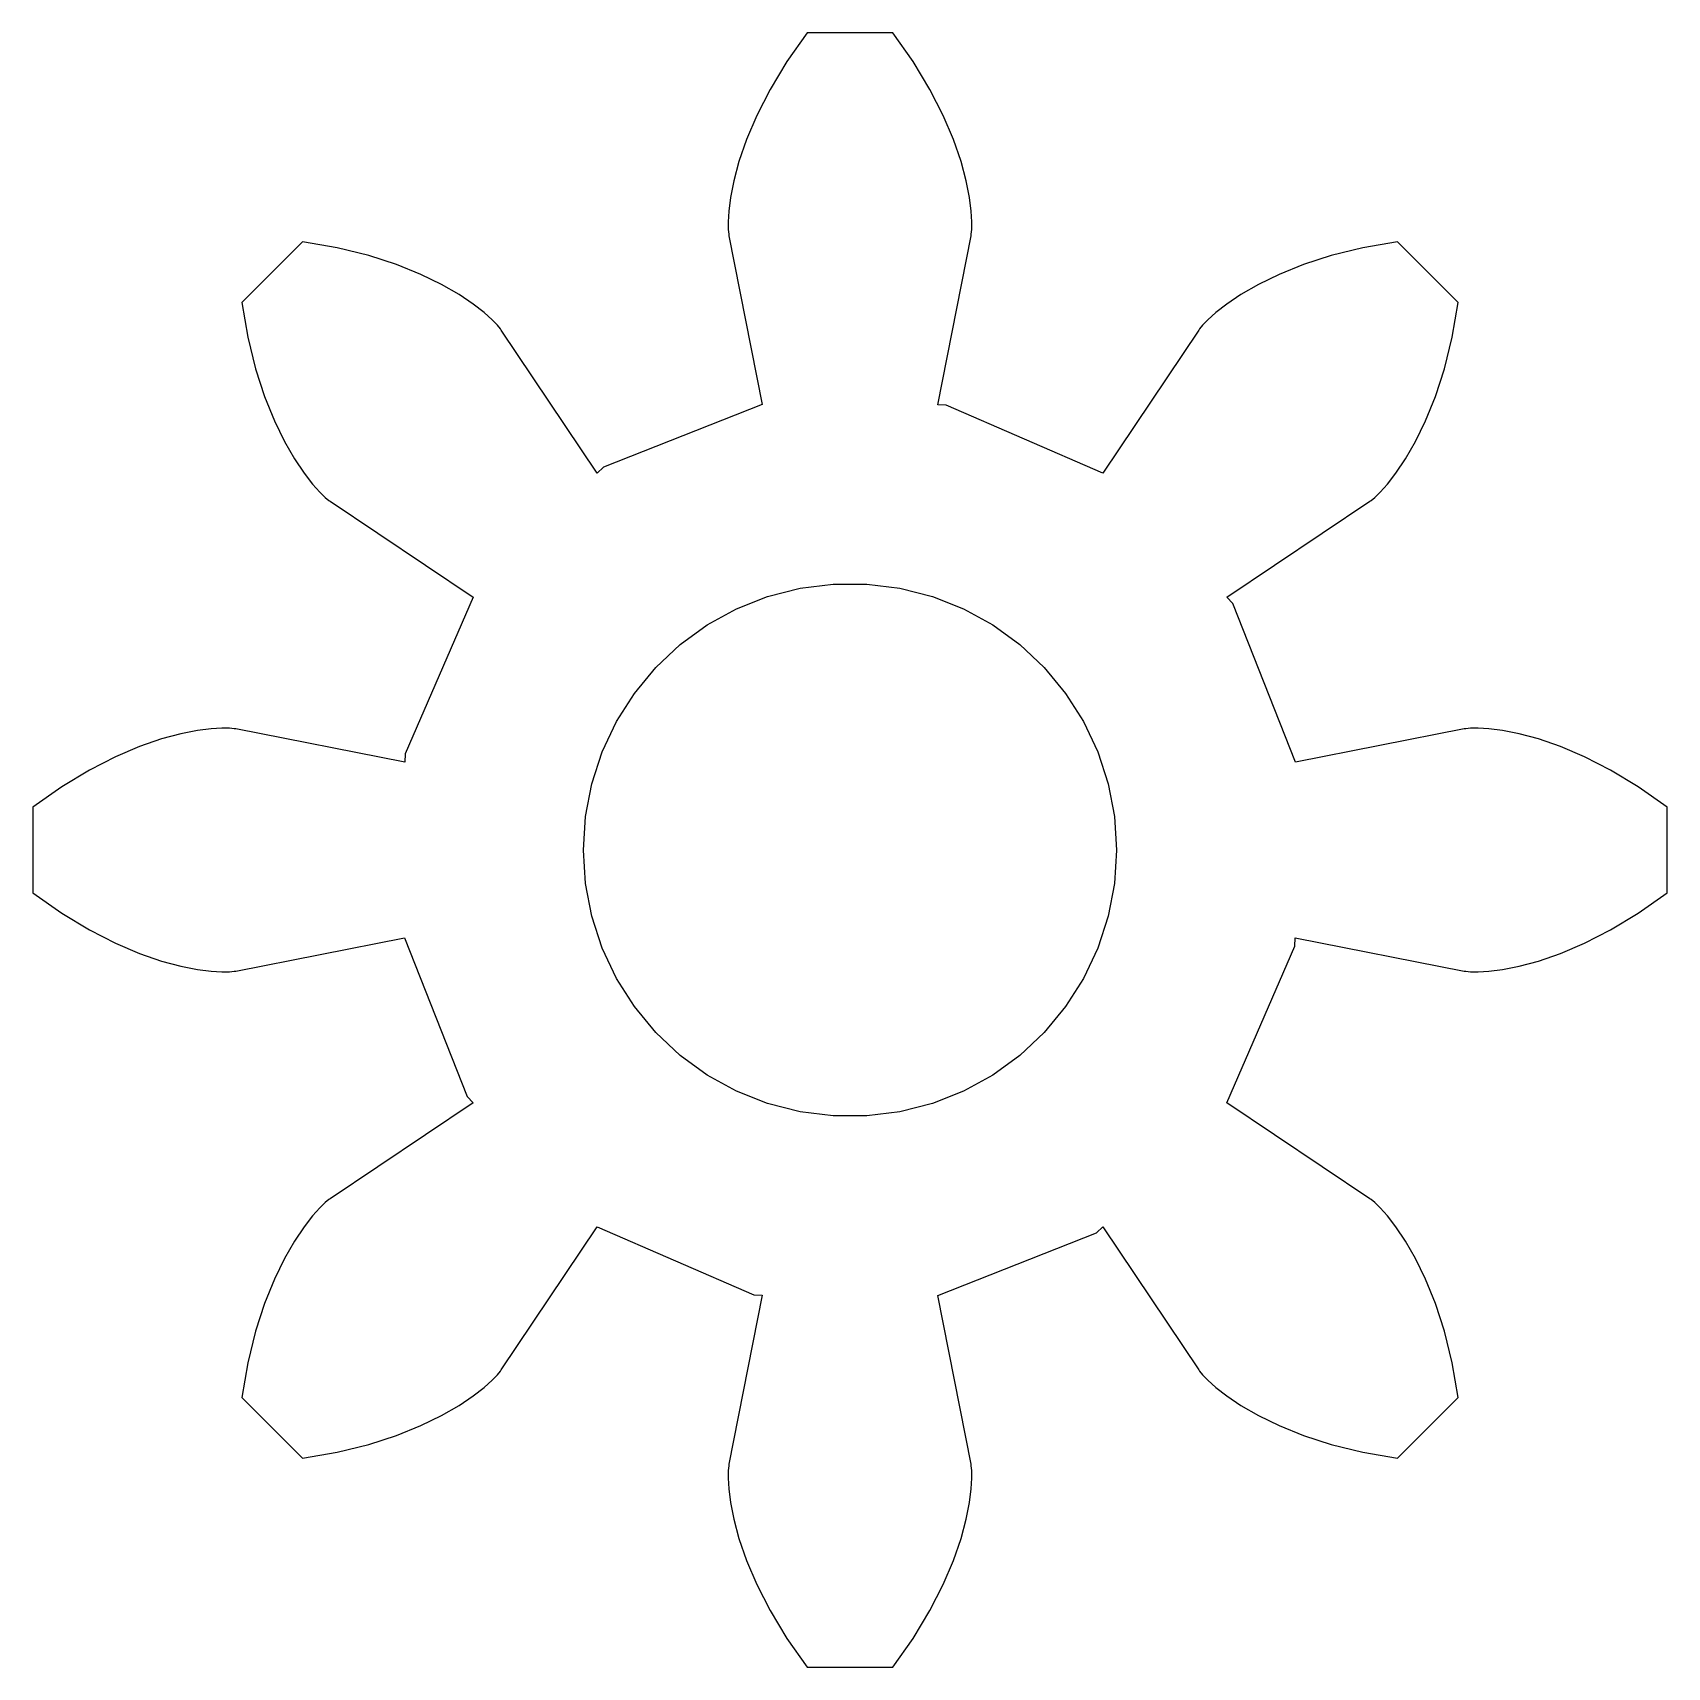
# Model space of a CAD drawing. Header units: metres. Extents: x -9 to 9, y 211 to 339.
# Drawn here: x -9.2 to 9.2, y 320.8 to 339.2 of the extents above.
import ezdxf

# ---------------------------------------------------------------- set-up
doc = ezdxf.new("R2010")
doc.units = ezdxf.units.M

msp = doc.modelspace()

# ---------------------------------------------------------------- linework, layer by layer
for p, q in [((-0.4823, 339.201), (-0.711868, 338.875)), ((0.4823, 339.201), (-0.4823, 339.201)), ((0.711868, 338.875), (0.4823, 339.201)), ((-0.711868, 338.875), (-0.900085, 338.563)), ((0.900085, 338.563), (0.711868, 338.875)), ((-0.900085, 338.563), (-1.05017, 338.269)), ((1.05017, 338.269), (0.900085, 338.563)), ((-1.05017, 338.269), (-1.16574, 337.998)), ((1.16574, 337.998), (1.05017, 338.269)), ((-1.16574, 337.998), (-1.2507, 337.752)), ((1.2507, 337.752), (1.16574, 337.998)), ((-1.2507, 337.752), (-1.30922, 337.534)), ((1.30922, 337.534), (1.2507, 337.752)), ((-1.30922, 337.534), (-1.34572, 337.347)), ((1.34572, 337.347), (1.30922, 337.534)), ((-1.34572, 337.347), (-1.36481, 337.192)), ((1.36481, 337.192), (1.34572, 337.347)), ((-1.36481, 337.192), (-1.3712, 337.07)), ((1.3712, 337.07), (1.36481, 337.192)), ((-1.3712, 337.07), (-1.36974, 336.984)), ((-1.36974, 336.984), (-1.3653, 336.932)), ((1.3653, 336.932), (1.36974, 336.984)), ((1.36974, 336.984), (1.3712, 337.07)), ((-6.16516, 336.847), (-6.84723, 336.165)), ((-5.77202, 336.779), (-6.16516, 336.847)), ((-5.41832, 336.691), (-5.77202, 336.779)), ((-1.3653, 336.932), (-1.36275, 336.915)), ((-1.36275, 336.915), (-0.988159, 335.014)), ((0.987518, 335.011), (1.36275, 336.915)), ((1.36275, 336.915), (1.3653, 336.932)), ((5.77202, 336.779), (5.41832, 336.691)), ((6.16516, 336.847), (5.77202, 336.779)), ((6.84723, 336.165), (6.16516, 336.847)), ((-5.10466, 336.59), (-5.41832, 336.691)), ((-4.83104, 336.48), (-5.10466, 336.59)), ((5.10466, 336.59), (4.83104, 336.48)), ((5.41832, 336.691), (5.10466, 336.59)), ((-4.59702, 336.366), (-4.83104, 336.48)), ((4.83104, 336.48), (4.59702, 336.366)), ((-4.40161, 336.253), (-4.59702, 336.366)), ((-4.24333, 336.146), (-4.40161, 336.253)), ((4.40161, 336.253), (4.24333, 336.146)), ((4.59702, 336.366), (4.40161, 336.253)), ((-6.84723, 336.165), (-6.77875, 335.772)), ((-4.12024, 336.05), (-4.24333, 336.146)), ((-4.02997, 335.969), (-4.12024, 336.05)), ((4.12024, 336.05), (4.02997, 335.969)), ((4.24333, 336.146), (4.12024, 336.05)), ((6.77875, 335.772), (6.84723, 336.165)), ((-3.96967, 335.907), (-4.02997, 335.969)), ((-3.93613, 335.867), (-3.96967, 335.907)), ((-3.9258, 335.853), (-3.93613, 335.867)), ((-2.84485, 334.241), (-3.9258, 335.853)), ((3.9258, 335.853), (2.84668, 334.244)), ((3.93613, 335.867), (3.9258, 335.853)), ((3.96967, 335.907), (3.93613, 335.867)), ((4.02997, 335.969), (3.96967, 335.907)), ((-6.77875, 335.772), (-6.69124, 335.418)), ((6.69124, 335.418), (6.77875, 335.772)), ((-6.69124, 335.418), (-6.58983, 335.105)), ((6.58983, 335.105), (6.69124, 335.418)), ((-6.58983, 335.105), (-6.47964, 334.831)), ((-0.988159, 335.014), (-2.77588, 334.308)), ((1.08347, 335.009), (0.987518, 335.011)), ((2.84668, 334.244), (1.08347, 335.009)), ((6.47964, 334.831), (6.58983, 335.105)), ((-6.47964, 334.831), (-6.36578, 334.597)), ((6.36578, 334.597), (6.47964, 334.831)), ((-6.36578, 334.597), (-6.25313, 334.402)), ((6.25313, 334.402), (6.36578, 334.597)), ((-6.25313, 334.402), (-6.14647, 334.243)), ((6.14647, 334.243), (6.25313, 334.402)), ((-6.14647, 334.243), (-6.05037, 334.12)), ((-2.77588, 334.308), (-2.84485, 334.241)), ((6.05037, 334.12), (6.14647, 334.243)), ((-6.05037, 334.12), (-5.96915, 334.03)), ((-5.96915, 334.03), (-5.90677, 333.97)), ((5.90677, 333.97), (5.96915, 334.03)), ((5.96915, 334.03), (6.05037, 334.12)), ((-5.90677, 333.97), (-5.86696, 333.936)), ((-5.86696, 333.936), (-5.85301, 333.926)), ((-5.85301, 333.926), (-4.24414, 332.847)), ((4.24142, 332.845), (5.85301, 333.926)), ((5.85301, 333.926), (5.86696, 333.936)), ((5.86696, 333.936), (5.90677, 333.97)), ((-0.927048, 332.853), (-0.562134, 332.947)), ((-0.562134, 332.947), (-0.18837, 332.994)), ((-0.18837, 332.994), (0.18837, 332.994)), ((0.18837, 332.994), (0.562134, 332.947)), ((0.562134, 332.947), (0.927048, 332.853)), ((-4.24414, 332.847), (-5.00916, 331.083)), ((-1.60747, 332.533), (-1.27733, 332.714)), ((-1.27733, 332.714), (-0.927048, 332.853)), ((0.927048, 332.853), (1.27733, 332.714)), ((1.27733, 332.714), (1.60747, 332.533)), ((4.30814, 332.776), (4.24142, 332.845)), ((5.01396, 330.988), (4.30814, 332.776)), ((-1.91226, 332.312), (-1.60747, 332.533)), ((1.60747, 332.533), (1.91226, 332.312)), ((-2.1869, 332.054), (-1.91226, 332.312)), ((1.91226, 332.312), (2.1869, 332.054)), ((-2.42705, 331.763), (-2.1869, 332.054)), ((2.1869, 332.054), (2.42705, 331.763)), ((-2.62891, 331.445), (-2.42705, 331.763)), ((2.42705, 331.763), (2.62891, 331.445)), ((-2.78932, 331.104), (-2.62891, 331.445)), ((2.62891, 331.445), (2.78932, 331.104)), ((-7.75188, 331.251), (-7.99788, 331.166)), ((-7.53404, 331.309), (-7.75188, 331.251)), ((-7.34671, 331.346), (-7.53404, 331.309)), ((-7.19173, 331.365), (-7.34671, 331.346)), ((-7.07045, 331.371), (-7.19173, 331.365)), ((-6.9837, 331.37), (-7.07045, 331.371)), ((-6.93184, 331.365), (-6.9837, 331.37)), ((-6.91467, 331.363), (-6.93184, 331.365)), ((-5.01076, 330.988), (-6.91467, 331.363)), ((6.91467, 331.363), (5.01396, 330.988)), ((6.93184, 331.365), (6.91467, 331.363)), ((6.9837, 331.37), (6.93184, 331.365)), ((7.07045, 331.371), (6.9837, 331.37)), ((7.19173, 331.365), (7.07045, 331.371)), ((7.34671, 331.346), (7.19173, 331.365)), ((7.53404, 331.309), (7.34671, 331.346)), ((7.75188, 331.251), (7.53404, 331.309)), ((7.99788, 331.166), (7.75188, 331.251)), ((-7.99788, 331.166), (-8.26926, 331.05)), ((-5.00916, 331.083), (-5.01076, 330.988)), ((-2.90575, 330.746), (-2.78932, 331.104)), ((2.78932, 331.104), (2.90575, 330.746)), ((8.26926, 331.05), (7.99788, 331.166)), ((-8.56276, 330.9), (-8.87474, 330.712)), ((-8.26926, 331.05), (-8.56276, 330.9)), ((8.56276, 330.9), (8.26926, 331.05)), ((8.87474, 330.712), (8.56276, 330.9)), ((-8.87474, 330.712), (-9.20116, 330.482)), ((-2.97633, 330.376), (-2.90575, 330.746)), ((2.90575, 330.746), (2.97633, 330.376)), ((9.20116, 330.482), (8.87474, 330.712)), ((-9.20116, 330.482), (-9.20116, 329.518)), ((-3, 330), (-2.97633, 330.376)), ((2.97633, 330.376), (3, 330)), ((9.20116, 329.518), (9.20116, 330.482)), ((-2.97633, 329.624), (-3, 330)), ((3, 330), (2.97633, 329.624)), ((-2.90575, 329.254), (-2.97633, 329.624)), ((2.97633, 329.624), (2.90575, 329.254)), ((-9.20116, 329.518), (-8.87474, 329.288)), ((8.87474, 329.288), (9.20116, 329.518)), ((-8.87474, 329.288), (-8.56276, 329.1)), ((-2.78932, 328.896), (-2.90575, 329.254)), ((2.90575, 329.254), (2.78932, 328.896)), ((8.56276, 329.1), (8.87474, 329.288)), ((-8.56276, 329.1), (-8.26926, 328.95)), ((8.26926, 328.95), (8.56276, 329.1)), ((-8.26926, 328.95), (-7.99788, 328.834)), ((-6.91467, 328.637), (-5.01396, 329.012)), ((-5.01396, 329.012), (-4.30814, 327.224)), ((-2.62891, 328.555), (-2.78932, 328.896)), ((2.78932, 328.896), (2.62891, 328.555)), ((4.24414, 327.153), (5.00916, 328.917)), ((5.00916, 328.917), (5.01076, 329.012)), ((5.01076, 329.012), (6.91467, 328.637)), ((7.99788, 328.834), (8.26926, 328.95)), ((-7.99788, 328.834), (-7.75188, 328.749)), ((-7.75188, 328.749), (-7.53404, 328.691)), ((-7.53404, 328.691), (-7.34671, 328.654)), ((7.34671, 328.654), (7.53404, 328.691)), ((7.53404, 328.691), (7.75188, 328.749)), ((7.75188, 328.749), (7.99788, 328.834)), ((-7.34671, 328.654), (-7.19173, 328.635)), ((-7.19173, 328.635), (-7.07045, 328.629)), ((-7.07045, 328.629), (-6.9837, 328.63)), ((-6.9837, 328.63), (-6.93184, 328.635)), ((-6.93184, 328.635), (-6.91467, 328.637)), ((-2.42705, 328.237), (-2.62891, 328.555)), ((2.62891, 328.555), (2.42705, 328.237)), ((6.91467, 328.637), (6.93184, 328.635)), ((6.93184, 328.635), (6.9837, 328.63)), ((6.9837, 328.63), (7.07045, 328.629)), ((7.07045, 328.629), (7.19173, 328.635)), ((7.19173, 328.635), (7.34671, 328.654)), ((-2.1869, 327.946), (-2.42705, 328.237)), ((2.42705, 328.237), (2.1869, 327.946)), ((-1.91226, 327.688), (-2.1869, 327.946)), ((2.1869, 327.946), (1.91226, 327.688)), ((-1.60747, 327.467), (-1.91226, 327.688)), ((1.91226, 327.688), (1.60747, 327.467)), ((-1.27733, 327.286), (-1.60747, 327.467)), ((1.60747, 327.467), (1.27733, 327.286)), ((-4.30814, 327.224), (-4.24142, 327.155)), ((-0.927048, 327.147), (-1.27733, 327.286)), ((1.27733, 327.286), (0.927048, 327.147)), ((-4.24142, 327.155), (-5.85301, 326.074)), ((-0.562134, 327.053), (-0.927048, 327.147)), ((-0.18837, 327.006), (-0.562134, 327.053)), ((0.562134, 327.053), (0.18837, 327.006)), ((0.927048, 327.147), (0.562134, 327.053)), ((5.85301, 326.074), (4.24414, 327.153)), ((0.18837, 327.006), (-0.18837, 327.006)), ((-5.96915, 325.97), (-6.05037, 325.88)), ((-5.90677, 326.03), (-5.96915, 325.97)), ((-5.86696, 326.064), (-5.90677, 326.03)), ((-5.85301, 326.074), (-5.86696, 326.064)), ((5.86696, 326.064), (5.85301, 326.074)), ((5.90677, 326.03), (5.86696, 326.064)), ((5.96915, 325.97), (5.90677, 326.03)), ((6.05037, 325.88), (5.96915, 325.97)), ((-6.14647, 325.757), (-6.25313, 325.598)), ((-6.05037, 325.88), (-6.14647, 325.757)), ((-3.9258, 324.147), (-2.84668, 325.756)), ((-2.84668, 325.756), (-1.08347, 324.991)), ((2.77588, 325.692), (2.84485, 325.759)), ((2.84485, 325.759), (3.9258, 324.147)), ((6.14647, 325.757), (6.05037, 325.88)), ((6.25313, 325.598), (6.14647, 325.757)), ((-6.25313, 325.598), (-6.36578, 325.403)), ((0.988159, 324.986), (2.77588, 325.692)), ((6.36578, 325.403), (6.25313, 325.598)), ((-6.36578, 325.403), (-6.47964, 325.169)), ((6.47964, 325.169), (6.36578, 325.403)), ((-6.47964, 325.169), (-6.58983, 324.895)), ((6.58983, 324.895), (6.47964, 325.169)), ((-0.987518, 324.989), (-1.36275, 323.085)), ((-1.08347, 324.991), (-0.987518, 324.989)), ((1.36275, 323.085), (0.988159, 324.986)), ((-6.58983, 324.895), (-6.69124, 324.582)), ((6.69124, 324.582), (6.58983, 324.895)), ((-6.69124, 324.582), (-6.77875, 324.228)), ((6.77875, 324.228), (6.69124, 324.582)), ((-6.77875, 324.228), (-6.84723, 323.835)), ((-4.02997, 324.031), (-3.96967, 324.093)), ((-3.96967, 324.093), (-3.93613, 324.133)), ((-3.93613, 324.133), (-3.9258, 324.147)), ((3.9258, 324.147), (3.93613, 324.133)), ((3.93613, 324.133), (3.96967, 324.093)), ((3.96967, 324.093), (4.02997, 324.031)), ((6.84723, 323.835), (6.77875, 324.228)), ((-4.24333, 323.854), (-4.12024, 323.95)), ((-4.12024, 323.95), (-4.02997, 324.031)), ((4.02997, 324.031), (4.12024, 323.95)), ((4.12024, 323.95), (4.24333, 323.854)), ((-6.84723, 323.835), (-6.16516, 323.153)), ((-4.59702, 323.634), (-4.40161, 323.747)), ((-4.40161, 323.747), (-4.24333, 323.854)), ((4.24333, 323.854), (4.40161, 323.747)), ((4.40161, 323.747), (4.59702, 323.634)), ((6.16516, 323.153), (6.84723, 323.835)), ((-5.10466, 323.41), (-4.83104, 323.52)), ((-4.83104, 323.52), (-4.59702, 323.634)), ((4.59702, 323.634), (4.83104, 323.52)), ((4.83104, 323.52), (5.10466, 323.41)), ((-5.41832, 323.309), (-5.10466, 323.41)), ((5.10466, 323.41), (5.41832, 323.309)), ((-6.16516, 323.153), (-5.77202, 323.221)), ((-5.77202, 323.221), (-5.41832, 323.309)), ((5.41832, 323.309), (5.77202, 323.221)), ((5.77202, 323.221), (6.16516, 323.153)), ((-1.36974, 323.016), (-1.3712, 322.93)), ((-1.3653, 323.068), (-1.36974, 323.016)), ((-1.36275, 323.085), (-1.3653, 323.068)), ((1.3653, 323.068), (1.36275, 323.085)), ((1.36974, 323.016), (1.3653, 323.068)), ((1.3712, 322.93), (1.36974, 323.016)), ((-1.3712, 322.93), (-1.36481, 322.808)), ((-1.36481, 322.808), (-1.34572, 322.653)), ((1.34572, 322.653), (1.36481, 322.808)), ((1.36481, 322.808), (1.3712, 322.93)), ((-1.34572, 322.653), (-1.30922, 322.466)), ((1.30922, 322.466), (1.34572, 322.653)), ((-1.30922, 322.466), (-1.2507, 322.248)), ((1.2507, 322.248), (1.30922, 322.466)), ((-1.2507, 322.248), (-1.16574, 322.002)), ((1.16574, 322.002), (1.2507, 322.248)), ((-1.16574, 322.002), (-1.05017, 321.731)), ((1.05017, 321.731), (1.16574, 322.002)), ((-1.05017, 321.731), (-0.900085, 321.437)), ((0.900085, 321.437), (1.05017, 321.731)), ((-0.900085, 321.437), (-0.711868, 321.125)), ((0.711868, 321.125), (0.900085, 321.437)), ((-0.711868, 321.125), (-0.4823, 320.799)), ((0.4823, 320.799), (0.711868, 321.125)), ((-0.4823, 320.799), (0.4823, 320.799))]:
    msp.add_line(p, q)

doc.saveas('drawing.dxf')
